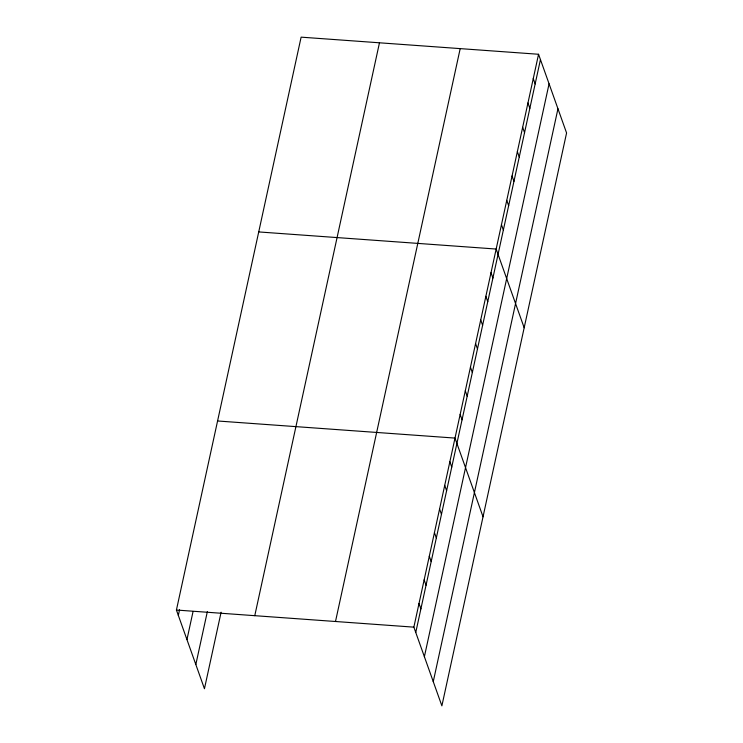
<?xml version="1.0" encoding="UTF-8"?>
<svg xmlns="http://www.w3.org/2000/svg" width="743" height="743" viewBox="0 0 743 743"><rect width="100%" height="100%" fill="white"/><g stroke="black" fill="none" stroke-linecap="round" stroke-linejoin="round"><path stroke-width="1.11" d="M221.108 612.213L204.446 688.733L176.425 610.031L301.119 37.15L538.554 54.267L566.575 132.969L441.881 705.85L413.86 627.148L538.554 54.267M178.329 615.38L179.555 609.752M186.948 639.584L193.069 611.452M195.827 664.53L207.343 611.638M254.775 615.678L379.469 42.797M335.502 621.501L460.196 48.62M415.755 632.488L540.449 59.607M424.383 656.701L549.068 83.81M433.262 681.637L557.956 108.757M258.722 231.927L496.157 249.044L524.177 327.747M217.578 420.984L455.004 438.091L483.034 516.794M176.425 610.031L413.86 627.148M533.251 78.609L535.155 83.95M527.948 102.961L529.852 108.302M522.654 127.304L524.558 132.644M517.351 151.656L519.255 156.996M512.057 175.998L513.952 181.338M506.754 200.35L508.658 205.69M501.451 224.692L503.355 230.042M491.012 272.672L492.915 278.012M485.866 296.308L487.77 301.649M480.721 319.936L482.625 325.276M475.576 343.572L477.48 348.913M470.44 367.2L472.334 372.54M465.294 390.837L467.198 396.177M460.149 414.464L462.053 419.804M449.859 461.728L451.763 467.068M444.723 485.355L446.617 490.696M439.577 508.992L441.472 514.332M434.432 532.62L436.336 537.96M429.287 556.256L431.191 561.597M424.142 579.884L426.045 585.224M418.996 603.52L420.9 608.861"/></g></svg>
